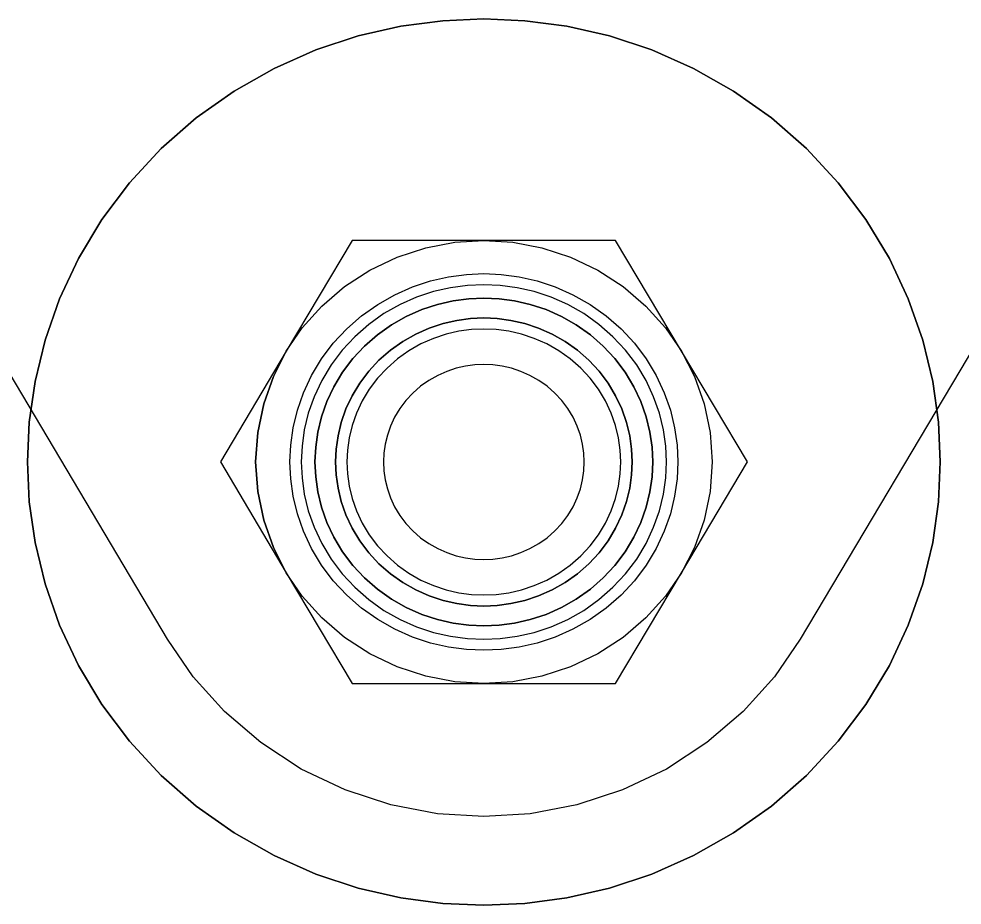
# Model space of a CAD drawing. Header units: millimetres. Extents: x 10366 to 13995, y 24552 to 29685.
# Drawn here: x 11301.61 to 11322.89, y 27981.95 to 28001.95 of the extents above; entities that cross this region are included whole.
import ezdxf

# ---------------------------------------------------------------- set-up
doc = ezdxf.new("R2010")
doc.units = ezdxf.units.MM
doc.header["$LTSCALE"] = 3
doc.layers.add('DomyÅ›lny', color=7, linetype='Continuous')

msp = doc.modelspace()

# ---------------------------------------------------------------- linework, layer by layer
at = {"layer": 'DomyÅ›lny'}
for p, q in [((11304.962, 27987.951), (11296.649, 28001.932)), ((11327.545, 28001.932), (11319.232, 27987.951))]:
    msp.add_line(p, q, dxfattribs=at)
for points in [[(11312.097, 27981.951, 0), (11313.022, 27981.991, 0), (11313.971, 27982.118, 0), (11314.931, 27982.337, 0), (11315.888, 27982.653, 0), (11316.827, 27983.068, 0), (11317.732, 27983.581, 0), (11318.588, 27984.187, 0), (11319.379, 27984.88, 0), (11320.092, 27985.648, 0), (11320.717, 27986.479, 0), (11321.245, 27987.358, 0), (11321.672, 27988.27, 0), (11321.998, 27989.199, 0), (11322.223, 27990.131, 0), (11322.354, 27991.052, 0), (11322.395, 27991.951, 0), (11322.354, 27992.849, 0), (11322.223, 27993.771, 0), (11321.998, 27994.703, 0), (11321.672, 27995.632, 0), (11321.245, 27996.544, 0), (11320.717, 27997.423, 0), (11320.092, 27998.254, 0), (11319.379, 27999.022, 0), (11318.588, 27999.714, 0), (11317.732, 28000.321, 0), (11316.827, 28000.834, 0), (11315.888, 28001.249, 0), (11314.931, 28001.565, 0), (11313.971, 28001.784, 0), (11313.022, 28001.91, 0), (11312.097, 28001.951, 0), (11311.171, 28001.91, 0), (11310.223, 28001.784, 0), (11309.263, 28001.565, 0), (11308.306, 28001.249, 0), (11307.367, 28000.834, 0), (11306.461, 28000.321, 0), (11305.606, 27999.714, 0), (11304.815, 27999.022, 0), (11304.102, 27998.254, 0), (11303.477, 27997.423, 0), (11302.949, 27996.544, 0), (11302.521, 27995.632, 0), (11302.196, 27994.703, 0), (11301.97, 27993.771, 0), (11301.84, 27992.849, 0), (11301.798, 27991.951, 0), (11301.84, 27991.052, 0), (11301.97, 27990.131, 0), (11302.196, 27989.199, 0), (11302.521, 27988.27, 0), (11302.949, 27987.358, 0), (11303.477, 27986.479, 0), (11304.102, 27985.648, 0), (11304.815, 27984.88, 0), (11305.606, 27984.187, 0), (11306.461, 27983.581, 0), (11307.367, 27983.068, 0), (11308.306, 27982.653, 0), (11309.263, 27982.337, 0), (11310.223, 27982.118, 0), (11311.171, 27981.991, 0)], [(11312.097, 27981.951, 0), (11311.171, 27981.991, 0), (11310.223, 27982.118, 0), (11309.263, 27982.337, 0), (11308.306, 27982.653, 0), (11307.367, 27983.068, 0), (11306.461, 27983.581, 0), (11305.606, 27984.187, 0), (11304.815, 27984.88, 0), (11304.102, 27985.648, 0), (11303.477, 27986.479, 0), (11302.949, 27987.358, 0), (11302.521, 27988.27, 0), (11302.196, 27989.199, 0), (11301.97, 27990.131, 0), (11301.84, 27991.052, 0), (11301.798, 27991.951, 0), (11301.84, 27992.849, 0), (11301.97, 27993.771, 0), (11302.196, 27994.703, 0), (11302.521, 27995.632, 0), (11302.949, 27996.544, 0), (11303.477, 27997.423, 0), (11304.102, 27998.254, 0), (11304.815, 27999.022, 0), (11305.606, 27999.714, 0), (11306.461, 28000.321, 0), (11307.367, 28000.834, 0), (11308.306, 28001.249, 0), (11309.263, 28001.565, 0), (11310.223, 28001.784, 0), (11311.171, 28001.91, 0), (11312.097, 28001.951, 0), (11313.022, 28001.91, 0), (11313.971, 28001.784, 0), (11314.931, 28001.565, 0), (11315.888, 28001.249, 0), (11316.827, 28000.834, 0), (11317.732, 28000.321, 0), (11318.588, 27999.714, 0), (11319.379, 27999.022, 0), (11320.092, 27998.254, 0), (11320.717, 27997.423, 0), (11321.245, 27996.544, 0), (11321.672, 27995.632, 0), (11321.998, 27994.703, 0), (11322.223, 27993.771, 0), (11322.354, 27992.849, 0), (11322.395, 27991.951, 0), (11322.354, 27991.052, 0), (11322.223, 27990.131, 0), (11321.998, 27989.199, 0), (11321.672, 27988.27, 0), (11321.245, 27987.358, 0), (11320.717, 27986.479, 0), (11320.092, 27985.648, 0), (11319.379, 27984.88, 0), (11318.588, 27984.187, 0), (11317.732, 27983.581, 0), (11316.827, 27983.068, 0), (11315.888, 27982.653, 0), (11314.931, 27982.337, 0), (11313.971, 27982.118, 0), (11313.022, 27981.991, 0)], [(11312.097, 27996.201, 0), (11312.49, 27996.184, 0), (11312.893, 27996.13, 0), (11313.301, 27996.037, 0), (11313.708, 27995.903, 0), (11314.107, 27995.726, 0), (11314.492, 27995.508, 0), (11314.856, 27995.25, 0), (11315.192, 27994.956, 0), (11315.495, 27994.63, 0), (11315.76, 27994.277, 0), (11315.985, 27993.903, 0), (11316.166, 27993.515, 0), (11316.305, 27993.12, 0), (11316.401, 27992.724, 0), (11316.456, 27992.333, 0), (11316.474, 27991.951, 0), (11316.456, 27991.569, 0), (11316.401, 27991.178, 0), (11316.305, 27990.782, 0), (11316.166, 27990.387, 0), (11315.985, 27989.999, 0), (11315.76, 27989.625, 0), (11315.495, 27989.272, 0), (11315.192, 27988.946, 0), (11314.856, 27988.651, 0), (11314.492, 27988.394, 0), (11314.107, 27988.176, 0), (11313.708, 27987.999, 0), (11313.301, 27987.865, 0), (11312.893, 27987.772, 0), (11312.49, 27987.718, 0), (11312.097, 27987.701, 0), (11311.704, 27987.718, 0), (11311.3, 27987.772, 0), (11310.892, 27987.865, 0), (11310.486, 27987.999, 0), (11310.087, 27988.176, 0), (11309.702, 27988.394, 0), (11309.338, 27988.651, 0), (11309.002, 27988.946, 0), (11308.699, 27989.272, 0), (11308.433, 27989.625, 0), (11308.209, 27989.999, 0), (11308.027, 27990.387, 0), (11307.889, 27990.782, 0), (11307.793, 27991.178, 0), (11307.738, 27991.569, 0), (11307.72, 27991.951, 0), (11307.738, 27992.333, 0), (11307.793, 27992.724, 0), (11307.889, 27993.12, 0), (11308.027, 27993.515, 0), (11308.209, 27993.903, 0), (11308.433, 27994.277, 0), (11308.699, 27994.63, 0), (11309.002, 27994.956, 0), (11309.338, 27995.25, 0), (11309.702, 27995.508, 0), (11310.087, 27995.726, 0), (11310.486, 27995.903, 0), (11310.892, 27996.037, 0), (11311.3, 27996.13, 0), (11311.704, 27996.184, 0)], [(11316.216, 27991.951, 0), (11316.2, 27992.31, 0), (11316.147, 27992.679, 0), (11316.057, 27993.052, 0), (11315.927, 27993.423, 0), (11315.756, 27993.788, 0), (11315.545, 27994.14, 0), (11315.295, 27994.472, 0), (11315.01, 27994.779, 0), (11314.693, 27995.056, 0), (11314.351, 27995.299, 0), (11313.989, 27995.504, 0), (11313.613, 27995.67, 0), (11313.23, 27995.797, 0), (11312.846, 27995.884, 0), (11312.467, 27995.935, 0), (11312.097, 27995.951, 0), (11311.727, 27995.935, 0), (11311.347, 27995.884, 0), (11310.963, 27995.797, 0), (11310.58, 27995.67, 0), (11310.205, 27995.504, 0), (11309.843, 27995.299, 0), (11309.5, 27995.056, 0), (11309.184, 27994.779, 0), (11308.899, 27994.472, 0), (11308.649, 27994.14, 0), (11308.438, 27993.788, 0), (11308.267, 27993.423, 0), (11308.136, 27993.052, 0), (11308.046, 27992.679, 0), (11307.994, 27992.31, 0), (11307.977, 27991.951, 0), (11307.994, 27991.592, 0), (11308.046, 27991.223, 0), (11308.136, 27990.85, 0), (11308.267, 27990.479, 0), (11308.438, 27990.114, 0), (11308.649, 27989.762, 0), (11308.899, 27989.43, 0), (11309.184, 27989.123, 0), (11309.5, 27988.846, 0), (11309.843, 27988.603, 0), (11310.205, 27988.398, 0), (11310.58, 27988.232, 0), (11310.963, 27988.105, 0), (11311.347, 27988.018, 0), (11311.727, 27987.967, 0), (11312.097, 27987.951, 0), (11312.467, 27987.967, 0), (11312.846, 27988.018, 0), (11313.23, 27988.105, 0), (11313.613, 27988.232, 0), (11313.989, 27988.398, 0), (11314.351, 27988.603, 0), (11314.693, 27988.846, 0), (11315.01, 27989.123, 0), (11315.295, 27989.43, 0), (11315.545, 27989.762, 0), (11315.756, 27990.114, 0), (11315.927, 27990.479, 0), (11316.057, 27990.85, 0), (11316.147, 27991.223, 0), (11316.2, 27991.592, 0)], [(11315.907, 27991.951, 0), (11315.892, 27991.618, 0), (11315.844, 27991.278, 0), (11315.76, 27990.933, 0), (11315.64, 27990.589, 0), (11315.482, 27990.252, 0), (11315.286, 27989.926, 0), (11315.055, 27989.619, 0), (11314.791, 27989.335, 0), (11314.499, 27989.078, 0), (11314.182, 27988.854, 0), (11313.847, 27988.664, 0), (11313.499, 27988.511, 0), (11313.145, 27988.394, 0), (11312.79, 27988.313, 0), (11312.439, 27988.266, 0), (11312.097, 27988.251, 0), (11311.754, 27988.266, 0), (11311.403, 27988.313, 0), (11311.048, 27988.394, 0), (11310.694, 27988.511, 0), (11310.347, 27988.664, 0), (11310.012, 27988.854, 0), (11309.695, 27989.078, 0), (11309.402, 27989.335, 0), (11309.139, 27989.619, 0), (11308.907, 27989.926, 0), (11308.712, 27990.252, 0), (11308.554, 27990.589, 0), (11308.433, 27990.933, 0), (11308.35, 27991.278, 0), (11308.302, 27991.618, 0), (11308.286, 27991.951, 0), (11308.302, 27992.283, 0), (11308.35, 27992.624, 0), (11308.433, 27992.969, 0), (11308.554, 27993.313, 0), (11308.712, 27993.65, 0), (11308.907, 27993.976, 0), (11309.139, 27994.283, 0), (11309.402, 27994.567, 0), (11309.695, 27994.823, 0), (11310.012, 27995.048, 0), (11310.347, 27995.238, 0), (11310.694, 27995.391, 0), (11311.048, 27995.508, 0), (11311.403, 27995.589, 0), (11311.754, 27995.636, 0), (11312.097, 27995.651, 0), (11312.439, 27995.636, 0), (11312.79, 27995.589, 0), (11313.145, 27995.508, 0), (11313.499, 27995.391, 0), (11313.847, 27995.238, 0), (11314.182, 27995.048, 0), (11314.499, 27994.823, 0), (11314.791, 27994.567, 0), (11315.055, 27994.283, 0), (11315.286, 27993.976, 0), (11315.482, 27993.65, 0), (11315.64, 27993.313, 0), (11315.76, 27992.969, 0), (11315.844, 27992.624, 0), (11315.892, 27992.283, 0)], [(11308.286, 27991.951, 0), (11308.302, 27991.618, 0), (11308.35, 27991.278, 0), (11308.433, 27990.933, 0), (11308.554, 27990.589, 0), (11308.712, 27990.252, 0), (11308.907, 27989.926, 0), (11309.139, 27989.619, 0), (11309.402, 27989.335, 0), (11309.695, 27989.078, 0), (11310.012, 27988.854, 0), (11310.347, 27988.664, 0), (11310.694, 27988.511, 0), (11311.048, 27988.394, 0), (11311.403, 27988.313, 0), (11311.754, 27988.266, 0), (11312.097, 27988.251, 0), (11312.439, 27988.266, 0), (11312.79, 27988.313, 0), (11313.145, 27988.394, 0), (11313.499, 27988.511, 0), (11313.847, 27988.664, 0), (11314.182, 27988.854, 0), (11314.499, 27989.078, 0), (11314.791, 27989.335, 0), (11315.055, 27989.619, 0), (11315.286, 27989.926, 0), (11315.482, 27990.252, 0), (11315.64, 27990.589, 0), (11315.76, 27990.933, 0), (11315.844, 27991.278, 0), (11315.892, 27991.618, 0), (11315.907, 27991.951, 0), (11315.892, 27992.283, 0), (11315.844, 27992.624, 0), (11315.76, 27992.969, 0), (11315.64, 27993.313, 0), (11315.482, 27993.65, 0), (11315.286, 27993.976, 0), (11315.055, 27994.283, 0), (11314.791, 27994.567, 0), (11314.499, 27994.823, 0), (11314.182, 27995.048, 0), (11313.847, 27995.238, 0), (11313.499, 27995.391, 0), (11313.145, 27995.508, 0), (11312.79, 27995.589, 0), (11312.439, 27995.636, 0), (11312.097, 27995.651, 0), (11311.754, 27995.636, 0), (11311.403, 27995.589, 0), (11311.048, 27995.508, 0), (11310.694, 27995.391, 0), (11310.347, 27995.238, 0), (11310.012, 27995.048, 0), (11309.695, 27994.823, 0), (11309.402, 27994.567, 0), (11309.139, 27994.283, 0), (11308.907, 27993.976, 0), (11308.712, 27993.65, 0), (11308.554, 27993.313, 0), (11308.433, 27992.969, 0), (11308.35, 27992.624, 0), (11308.302, 27992.283, 0)], [(11312.097, 27995.201, 0), (11311.796, 27995.188, 0), (11311.488, 27995.147, 0), (11311.176, 27995.075, 0), (11310.865, 27994.973, 0), (11310.56, 27994.838, 0), (11310.265, 27994.671, 0), (11309.987, 27994.474, 0), (11309.73, 27994.249, 0), (11309.498, 27993.999, 0), (11309.295, 27993.729, 0), (11309.124, 27993.444, 0), (11308.985, 27993.147, 0), (11308.879, 27992.845, 0), (11308.806, 27992.542, 0), (11308.763, 27992.243, 0), (11308.75, 27991.951, 0), (11308.763, 27991.659, 0), (11308.806, 27991.36, 0), (11308.879, 27991.057, 0), (11308.985, 27990.755, 0), (11309.124, 27990.458, 0), (11309.295, 27990.173, 0), (11309.498, 27989.902, 0), (11309.73, 27989.653, 0), (11309.987, 27989.428, 0), (11310.265, 27989.231, 0), (11310.56, 27989.064, 0), (11310.865, 27988.929, 0), (11311.176, 27988.826, 0), (11311.488, 27988.755, 0), (11311.796, 27988.714, 0), (11312.097, 27988.701, 0), (11312.398, 27988.714, 0), (11312.706, 27988.755, 0), (11313.018, 27988.826, 0), (11313.329, 27988.929, 0), (11313.634, 27989.064, 0), (11313.928, 27989.231, 0), (11314.206, 27989.428, 0), (11314.464, 27989.653, 0), (11314.695, 27989.902, 0), (11314.898, 27990.173, 0), (11315.07, 27990.458, 0), (11315.209, 27990.755, 0), (11315.315, 27991.057, 0), (11315.388, 27991.36, 0), (11315.43, 27991.659, 0), (11315.444, 27991.951, 0), (11315.43, 27992.243, 0), (11315.388, 27992.542, 0), (11315.315, 27992.845, 0), (11315.209, 27993.147, 0), (11315.07, 27993.444, 0), (11314.898, 27993.729, 0), (11314.695, 27993.999, 0), (11314.464, 27994.249, 0), (11314.206, 27994.474, 0), (11313.928, 27994.671, 0), (11313.634, 27994.838, 0), (11313.329, 27994.973, 0), (11313.018, 27995.075, 0), (11312.706, 27995.147, 0), (11312.398, 27995.188, 0)], [(11315.186, 27991.951, 0), (11315.174, 27992.221, 0), (11315.135, 27992.497, 0), (11315.067, 27992.776, 0), (11314.969, 27993.055, 0), (11314.841, 27993.329, 0), (11314.683, 27993.593, 0), (11314.495, 27993.842, 0), (11314.281, 27994.072, 0), (11314.044, 27994.28, 0), (11313.787, 27994.462, 0), (11313.516, 27994.616, 0), (11313.234, 27994.74, 0), (11312.947, 27994.835, 0), (11312.659, 27994.901, 0), (11312.374, 27994.939, 0), (11312.097, 27994.951, 0), (11311.819, 27994.939, 0), (11311.535, 27994.901, 0), (11311.247, 27994.835, 0), (11310.96, 27994.74, 0), (11310.678, 27994.616, 0), (11310.406, 27994.462, 0), (11310.149, 27994.28, 0), (11309.912, 27994.072, 0), (11309.698, 27993.842, 0), (11309.511, 27993.593, 0), (11309.352, 27993.329, 0), (11309.224, 27993.055, 0), (11309.127, 27992.776, 0), (11309.059, 27992.497, 0), (11309.02, 27992.221, 0), (11309.007, 27991.951, 0), (11309.02, 27991.681, 0), (11309.059, 27991.405, 0), (11309.127, 27991.125, 0), (11309.224, 27990.847, 0), (11309.352, 27990.573, 0), (11309.511, 27990.309, 0), (11309.698, 27990.06, 0), (11309.912, 27989.83, 0), (11310.149, 27989.622, 0), (11310.406, 27989.44, 0), (11310.678, 27989.286, 0), (11310.96, 27989.162, 0), (11311.247, 27989.067, 0), (11311.535, 27989.001, 0), (11311.819, 27988.963, 0), (11312.097, 27988.951, 0), (11312.374, 27988.963, 0), (11312.659, 27989.001, 0), (11312.947, 27989.067, 0), (11313.234, 27989.162, 0), (11313.516, 27989.286, 0), (11313.787, 27989.44, 0), (11314.044, 27989.622, 0), (11314.281, 27989.83, 0), (11314.495, 27990.06, 0), (11314.683, 27990.309, 0), (11314.841, 27990.573, 0), (11314.969, 27990.847, 0), (11315.067, 27991.125, 0), (11315.135, 27991.405, 0), (11315.174, 27991.681, 0)], [(11309.831, 27991.951, 0), (11309.84, 27991.753, 0), (11309.869, 27991.551, 0), (11309.919, 27991.346, 0), (11309.99, 27991.141, 0), (11310.084, 27990.94, 0), (11310.2, 27990.747, 0), (11310.338, 27990.564, 0), (11310.495, 27990.395, 0), (11310.669, 27990.243, 0), (11310.857, 27990.11, 0), (11311.056, 27989.997, 0), (11311.263, 27989.905, 0), (11311.473, 27989.836, 0), (11311.685, 27989.788, 0), (11311.893, 27989.76, 0), (11312.097, 27989.751, 0), (11312.3, 27989.76, 0), (11312.509, 27989.788, 0), (11312.72, 27989.836, 0), (11312.931, 27989.905, 0), (11313.137, 27989.997, 0), (11313.337, 27990.11, 0), (11313.525, 27990.243, 0), (11313.699, 27990.395, 0), (11313.856, 27990.564, 0), (11313.993, 27990.747, 0), (11314.109, 27990.94, 0), (11314.203, 27991.141, 0), (11314.275, 27991.346, 0), (11314.325, 27991.551, 0), (11314.353, 27991.753, 0), (11314.362, 27991.951, 0), (11314.353, 27992.149, 0), (11314.325, 27992.351, 0), (11314.275, 27992.556, 0), (11314.203, 27992.761, 0), (11314.109, 27992.961, 0), (11313.993, 27993.155, 0), (11313.856, 27993.338, 0), (11313.699, 27993.507, 0), (11313.525, 27993.659, 0), (11313.337, 27993.792, 0), (11313.137, 27993.905, 0), (11312.931, 27993.996, 0), (11312.72, 27994.066, 0), (11312.509, 27994.114, 0), (11312.3, 27994.142, 0), (11312.097, 27994.151, 0), (11311.893, 27994.142, 0), (11311.685, 27994.114, 0), (11311.473, 27994.066, 0), (11311.263, 27993.996, 0), (11311.056, 27993.905, 0), (11310.857, 27993.792, 0), (11310.669, 27993.659, 0), (11310.495, 27993.507, 0), (11310.338, 27993.338, 0), (11310.2, 27993.155, 0), (11310.084, 27992.961, 0), (11309.99, 27992.761, 0), (11309.919, 27992.556, 0), (11309.869, 27992.351, 0), (11309.84, 27992.149, 0)]]:
    msp.add_polyline3d(points, close=True, dxfattribs=at)
for points in [[(11309.124, 27996.951, 0), (11307.637, 27994.451, 0)], [(11307.637, 27994.451, 0), (11307.999, 27994.979, 0), (11308.439, 27995.47, 0), (11308.95, 27995.909, 0), (11309.522, 27996.281, 0), (11310.14, 27996.576, 0), (11310.787, 27996.786, 0), (11311.445, 27996.911, 0), (11312.097, 27996.951, 0)], [(11312.097, 27996.951, 0), (11309.124, 27996.951, 0)], [(11315.07, 27996.951, 0), (11312.097, 27996.951, 0)], [(11312.097, 27996.951, 0), (11312.749, 27996.911, 0), (11313.407, 27996.786, 0), (11314.054, 27996.576, 0), (11314.671, 27996.281, 0), (11315.243, 27995.909, 0), (11315.754, 27995.47, 0), (11316.194, 27994.979, 0), (11316.556, 27994.451, 0)], [(11316.556, 27994.451, 0), (11315.07, 27996.951, 0)], [(11312.097, 27988.701, 0), (11311.796, 27988.714, 0), (11311.488, 27988.755, 0), (11311.176, 27988.826, 0), (11310.865, 27988.929, 0), (11310.56, 27989.064, 0), (11310.265, 27989.231, 0), (11309.987, 27989.428, 0), (11309.73, 27989.653, 0), (11309.498, 27989.902, 0), (11309.295, 27990.173, 0), (11309.124, 27990.458, 0), (11308.985, 27990.755, 0), (11308.879, 27991.057, 0), (11308.806, 27991.36, 0), (11308.763, 27991.659, 0), (11308.75, 27991.951, 0), (11308.763, 27992.243, 0), (11308.806, 27992.542, 0), (11308.879, 27992.845, 0), (11308.985, 27993.147, 0), (11309.124, 27993.444, 0), (11309.295, 27993.729, 0), (11309.498, 27993.999, 0), (11309.73, 27994.249, 0), (11309.987, 27994.474, 0), (11310.265, 27994.671, 0), (11310.56, 27994.838, 0), (11310.865, 27994.973, 0), (11311.176, 27995.075, 0), (11311.488, 27995.147, 0), (11311.796, 27995.188, 0), (11312.097, 27995.201, 0)], [(11312.097, 27995.201, 0), (11312.398, 27995.188, 0), (11312.706, 27995.147, 0), (11313.018, 27995.075, 0), (11313.329, 27994.973, 0), (11313.634, 27994.838, 0), (11313.928, 27994.671, 0), (11314.206, 27994.474, 0), (11314.464, 27994.249, 0), (11314.695, 27993.999, 0), (11314.898, 27993.729, 0), (11315.07, 27993.444, 0), (11315.209, 27993.147, 0), (11315.315, 27992.845, 0), (11315.388, 27992.542, 0), (11315.43, 27992.243, 0), (11315.444, 27991.951, 0), (11315.43, 27991.659, 0), (11315.388, 27991.36, 0), (11315.315, 27991.057, 0), (11315.209, 27990.755, 0), (11315.07, 27990.458, 0), (11314.898, 27990.173, 0), (11314.695, 27989.902, 0), (11314.464, 27989.653, 0), (11314.206, 27989.428, 0), (11313.928, 27989.231, 0), (11313.634, 27989.064, 0), (11313.329, 27988.929, 0), (11313.018, 27988.826, 0), (11312.706, 27988.755, 0), (11312.398, 27988.714, 0), (11312.097, 27988.701, 0)], [(11307.637, 27994.451, 0), (11306.151, 27991.951, 0)], [(11307.637, 27989.451, 0), (11307.347, 27990.019, 0), (11307.129, 27990.635, 0), (11306.994, 27991.284, 0), (11306.948, 27991.951, 0), (11306.994, 27992.618, 0), (11307.129, 27993.267, 0), (11307.347, 27993.883, 0), (11307.637, 27994.451, 0)], [(11307.637, 27994.451, 0), (11307.347, 27993.883, 0), (11307.129, 27993.267, 0), (11306.994, 27992.618, 0), (11306.948, 27991.951, 0), (11306.994, 27991.284, 0), (11307.129, 27990.635, 0), (11307.347, 27990.019, 0), (11307.637, 27989.451, 0)], [(11318.043, 27991.951, 0), (11316.556, 27994.451, 0)], [(11316.556, 27994.451, 0), (11316.846, 27993.883, 0), (11317.064, 27993.267, 0), (11317.2, 27992.618, 0), (11317.246, 27991.951, 0), (11317.2, 27991.284, 0), (11317.064, 27990.635, 0), (11316.846, 27990.019, 0), (11316.556, 27989.451, 0)], [(11306.151, 27991.951, 0), (11307.637, 27989.451, 0)], [(11316.556, 27989.451, 0), (11318.043, 27991.951, 0)], [(11307.637, 27989.451, 0), (11309.124, 27986.951, 0)], [(11312.097, 27986.951, 0), (11311.445, 27986.991, 0), (11310.787, 27987.115, 0), (11310.14, 27987.326, 0), (11309.522, 27987.621, 0), (11308.95, 27987.993, 0), (11308.439, 27988.432, 0), (11307.999, 27988.923, 0), (11307.637, 27989.451, 0)], [(11316.556, 27989.451, 0), (11316.194, 27988.923, 0), (11315.754, 27988.432, 0), (11315.243, 27987.993, 0), (11314.671, 27987.621, 0), (11314.054, 27987.326, 0), (11313.407, 27987.115, 0), (11312.749, 27986.991, 0), (11312.097, 27986.951, 0)], [(11315.07, 27986.951, 0), (11316.556, 27989.451, 0)], [(11312.097, 27983.951, 0), (11311.054, 27984.015, 0), (11310.001, 27984.214, 0), (11308.966, 27984.551, 0), (11307.977, 27985.023, 0), (11307.063, 27985.618, 0), (11306.245, 27986.32, 0), (11305.541, 27987.106, 0), (11304.962, 27987.951, 0)], [(11319.232, 27987.951, 0), (11318.653, 27987.106, 0), (11317.949, 27986.32, 0), (11317.131, 27985.618, 0), (11316.216, 27985.023, 0), (11315.228, 27984.551, 0), (11314.193, 27984.214, 0), (11313.14, 27984.015, 0), (11312.097, 27983.951, 0)], [(11309.124, 27986.951, 0), (11312.097, 27986.951, 0)], [(11312.097, 27986.951, 0), (11315.07, 27986.951, 0)]]:
    msp.add_polyline3d(points, dxfattribs=at)

doc.saveas('drawing.dxf')
